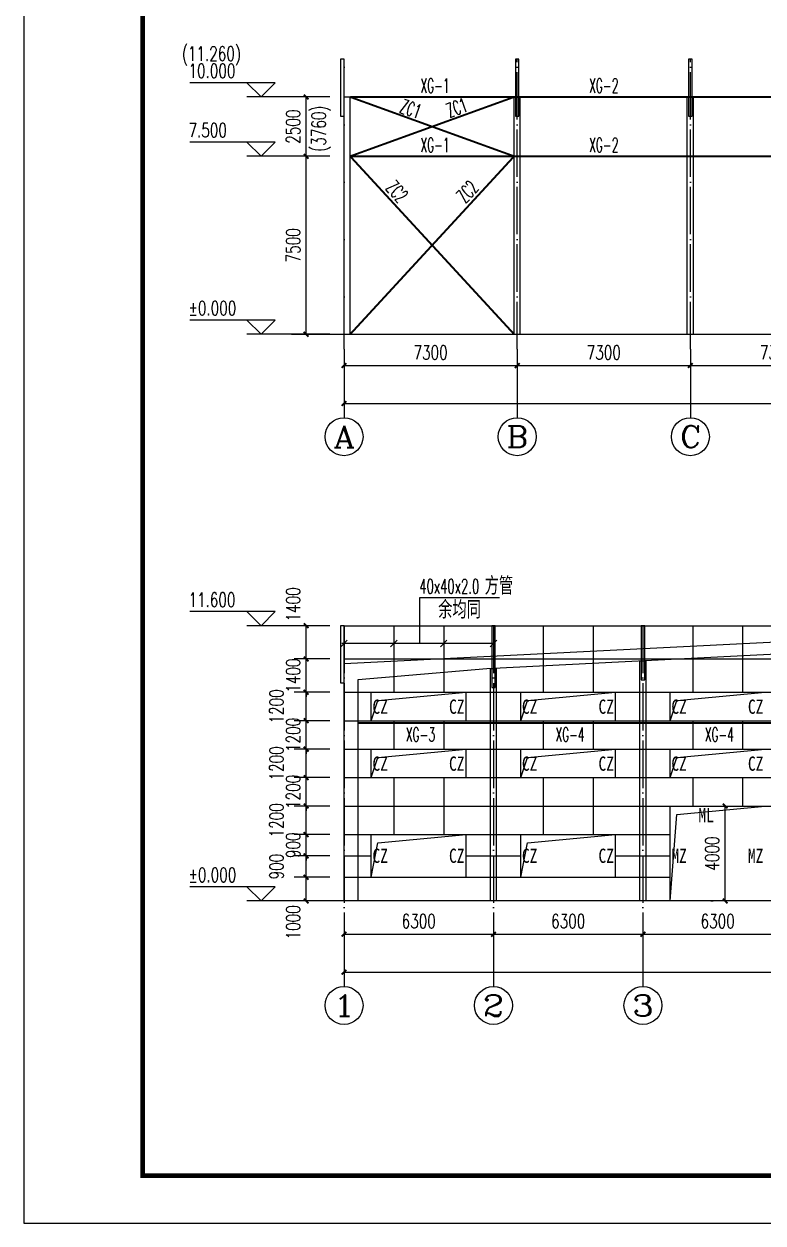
# Model space of a CAD drawing. Extents: x 37237700 to 37865026, y 138877 to 347670.
# Drawn here: x 37651666 to 37682821, y 138877 to 189414 of the extents above; entities that cross this region are included whole.
import ezdxf
from ezdxf.enums import TextEntityAlignment as Align

# ---------------------------------------------------------------- set-up
doc = ezdxf.new("R2010")
doc.units = 0
doc.header["$LTSCALE"] = 1000
doc.header["$MEASUREMENT"] = 0
doc.linetypes.add('ACAD_ISO04W100', pattern=[30.5, 24, -3, 0.5, -3])
doc.linetypes.add('DOTE', pattern=[2.42, 2, -0.2, 0.02, -0.2])
doc.layers.get('0').update_dxf_attribs({"linetype": 'CONTINUOUS'})
doc.layers.get('DEFPOINTS').update_dxf_attribs({"linetype": 'CONTINUOUS'})
for name, color, linetype in [('14', 2, 'CONTINUOUS'), ('AXIS', 3, 'CONTINUOUS'), ('AXIS_TEXT', 7, 'CONTINUOUS'), ('DIM_ELEV', 3, 'CONTINUOUS'), ('DOTE', 1, 'ACAD_ISO04W100'), ('PUB_DIM', 3, 'CONTINUOUS'), ('PUB_TEXT', 7, 'CONTINUOUS'), ('PUB_TITLE', 4, 'CONTINUOUS'), ('柱子', 3, 'CONTINUOUS')]:
    doc.layers.add(name, color=color, linetype=linetype)
doc.styles.add('-宋体', font='', dxfattribs={"width": 0.8})
doc.styles.add('_HZTXT', font='txt.shx', dxfattribs={"width": 0.8, "bigfont": 'hztxt.shx'})
doc.styles.add('_SIMPLEX', font='SIMPLEX', dxfattribs={"width": 0.8})
doc.styles.add('_TCH_AXIS', font='COMPLEX', dxfattribs={"bigfont": 'GBCBIG'})
doc.styles.add('_TCH_DIM', font='SIMPLEX', dxfattribs={"bigfont": 'GBCBIG'})
doc.styles.add('_TCH_DIM_T3', font='SIMPLEX', dxfattribs={"width": 0.705882, "bigfont": 'GBCBIG'})
doc.styles.add('_TXT', font='SIMPLEX.shx', dxfattribs={"width": 0.6})
doc.styles.get('-宋体').set_extended_font_data('SimSun')
doc.dimstyles.new('_TCH_ARCH&&200', dxfattribs={"dimtxt": 595, "dimasz": 200, "dimexe": 500, "dimexo": 600, "dimgap": 252.5, "dimtad": 1, "dimdec": 0, "dimzin": 0, "dimdsep": 46, "dimtxsty": '_TCH_DIM_T3', "dimblk": 'ARCHTICK', "dimcen": 0.09, "dimclrt": 7, "dimazin": 2, "dimtfac": 1, "dimtdec": 0, "dimtix": 1, "dimtmove": 2, "dimatfit": 3, "dimfxl": 1, "dimtolj": 1, "dimtzin": 0, "dimarcsym": 0})

# ---------------------------------------------------------------- blocks, each defined once
blk = doc.blocks.new('_ArchTick')
at = {"color": 0, "linetype": 'ByBlock', "const_width": 0.4}
blk.add_lwpolyline([(-0.5, -0.5), (0.5, 0.5)], dxfattribs=at)
blk = doc.blocks.new('*D1861')
at = {"layer": 'DEFPOINTS', "color": 0}
for p in [(37681225, 156450), (37681225, 156450), (37681225, 152450)]:
    blk.add_point(p, dxfattribs=at)
at = {"layer": 'PUB_DIM', "color": 0, "lineweight": -2}
for p, q in [((37680625, 156450), (37680725, 156450)), ((37681225, 152450), (37681225, 156450)), ((37680625, 152450), (37680725, 152450))]:
    blk.add_line(p, q, dxfattribs=at)
at = {"layer": 'PUB_DIM', "color": 0, "lineweight": -2, "xscale": 200, "yscale": 200, "zscale": 200}
for p, rotation in [((37681225, 156450), 90), ((37681225, 152450), 270)]:
    blk.add_blockref('_ArchTick', p, dxfattribs=dict(at, rotation=rotation))
at = {"layer": 'PUB_DIM', "color": 7, "insert": (37680675, 154450), "char_height": 595, "attachment_point": 5, "rotation": 90, "style": '_TCH_DIM_T3'}
blk.add_mtext('\\A1;4000', dxfattribs=at)
blk = doc.blocks.new('*D1862')
at = {"layer": 'DEFPOINTS', "color": 0}
for p in [(37663561, 164050), (37665158, 164050), (37665158, 162650)]:
    blk.add_point(p, dxfattribs=at)
at = {"layer": 'PUB_DIM', "color": 0, "lineweight": -2}
for p, q in [((37664558, 164050), (37663061, 164050)), ((37663561, 162650), (37663561, 164050)), ((37664558, 162650), (37663061, 162650))]:
    blk.add_line(p, q, dxfattribs=at)
at = {"layer": 'PUB_DIM', "color": 0, "lineweight": -2, "xscale": 200, "yscale": 200, "zscale": 200}
for p, rotation in [((37663561, 164050), 90), ((37663561, 162650), 270)]:
    blk.add_blockref('_ArchTick', p, dxfattribs=dict(at, rotation=rotation))
at = {"layer": 'PUB_DIM', "color": 7, "insert": (37663011, 164950), "char_height": 595, "attachment_point": 5, "rotation": 90, "style": '_TCH_DIM_T3'}
blk.add_mtext('\\A1;1400', dxfattribs=at)
blk = doc.blocks.new('*D1863')
at = {"layer": 'DEFPOINTS', "color": 0}
for p in [(37663561, 162650), (37665158, 162650), (37665158, 161250)]:
    blk.add_point(p, dxfattribs=at)
at = {"layer": 'PUB_DIM', "color": 0, "lineweight": -2}
for p, q in [((37663561, 162650), (37663561, 162850)), ((37664558, 162650), (37663061, 162650)), ((37663561, 161250), (37663561, 162650)), ((37664558, 161250), (37663061, 161250)), ((37663561, 161250), (37663561, 161050))]:
    blk.add_line(p, q, dxfattribs=at)
at = {"layer": 'PUB_DIM', "color": 0, "lineweight": -2, "xscale": 200, "yscale": 200, "zscale": 200}
for p, rotation in [((37663561, 162650), 270), ((37663561, 161250), 90)]:
    blk.add_blockref('_ArchTick', p, dxfattribs=dict(at, rotation=rotation))
at = {"layer": 'PUB_DIM', "color": 7, "insert": (37663011, 161950), "char_height": 595, "attachment_point": 5, "rotation": 90, "style": '_TCH_DIM_T3'}
blk.add_mtext('\\A1;1400', dxfattribs=at)
blk = doc.blocks.new('*D1864')
at = {"layer": 'DEFPOINTS', "color": 0}
for p in [(37663561, 161250), (37665158, 161250), (37665158, 160050)]:
    blk.add_point(p, dxfattribs=at)
at = {"layer": 'PUB_DIM', "color": 0, "lineweight": -2}
for p, q in [((37664558, 161250), (37663061, 161250)), ((37663561, 160050), (37663561, 161250)), ((37664558, 160050), (37663061, 160050))]:
    blk.add_line(p, q, dxfattribs=at)
at = {"layer": 'PUB_DIM', "color": 0, "lineweight": -2, "xscale": 200, "yscale": 200, "zscale": 200}
for p, rotation in [((37663561, 161250), 90), ((37663561, 160050), 270)]:
    blk.add_blockref('_ArchTick', p, dxfattribs=dict(at, rotation=rotation))
at = {"layer": 'PUB_DIM', "color": 7, "insert": (37662311, 160650), "char_height": 595, "attachment_point": 5, "rotation": 90, "style": '_TCH_DIM_T3'}
blk.add_mtext('\\A1;1200', dxfattribs=at)
blk = doc.blocks.new('*D1865')
at = {"layer": 'DEFPOINTS', "color": 0}
for p in [(37663561, 160050), (37665158, 160050), (37665158, 158850)]:
    blk.add_point(p, dxfattribs=at)
at = {"layer": 'PUB_DIM', "color": 0, "lineweight": -2}
for p, q in [((37663561, 160050), (37663561, 160250)), ((37664558, 160050), (37663061, 160050)), ((37663561, 158850), (37663561, 160050)), ((37664558, 158850), (37663061, 158850)), ((37663561, 158850), (37663561, 158650))]:
    blk.add_line(p, q, dxfattribs=at)
at = {"layer": 'PUB_DIM', "color": 0, "lineweight": -2, "xscale": 200, "yscale": 200, "zscale": 200}
for p, rotation in [((37663561, 160050), 270), ((37663561, 158850), 90)]:
    blk.add_blockref('_ArchTick', p, dxfattribs=dict(at, rotation=rotation))
at = {"layer": 'PUB_DIM', "color": 7, "insert": (37663011, 159450), "char_height": 595, "attachment_point": 5, "rotation": 90, "style": '_TCH_DIM_T3'}
blk.add_mtext('\\A1;1200', dxfattribs=at)
blk = doc.blocks.new('*D1866')
at = {"layer": 'DEFPOINTS', "color": 0}
for p in [(37663561, 158850), (37665158, 158850), (37665158, 157650)]:
    blk.add_point(p, dxfattribs=at)
at = {"layer": 'PUB_DIM', "color": 0, "lineweight": -2}
for p, q in [((37664558, 158850), (37663061, 158850)), ((37663561, 157650), (37663561, 158850)), ((37664558, 157650), (37663061, 157650))]:
    blk.add_line(p, q, dxfattribs=at)
at = {"layer": 'PUB_DIM', "color": 0, "lineweight": -2, "xscale": 200, "yscale": 200, "zscale": 200}
for p, rotation in [((37663561, 158850), 90), ((37663561, 157650), 270)]:
    blk.add_blockref('_ArchTick', p, dxfattribs=dict(at, rotation=rotation))
at = {"layer": 'PUB_DIM', "color": 7, "insert": (37662311, 158250), "char_height": 595, "attachment_point": 5, "rotation": 90, "style": '_TCH_DIM_T3'}
blk.add_mtext('\\A1;1200', dxfattribs=at)
blk = doc.blocks.new('*D1867')
at = {"layer": 'DEFPOINTS', "color": 0}
for p in [(37663561, 157650), (37665158, 157650), (37665158, 156450)]:
    blk.add_point(p, dxfattribs=at)
at = {"layer": 'PUB_DIM', "color": 0, "lineweight": -2}
for p, q in [((37663561, 157650), (37663561, 157850)), ((37664558, 157650), (37663061, 157650)), ((37663561, 156450), (37663561, 157650)), ((37664558, 156450), (37663061, 156450)), ((37663561, 156450), (37663561, 156250))]:
    blk.add_line(p, q, dxfattribs=at)
at = {"layer": 'PUB_DIM', "color": 0, "lineweight": -2, "xscale": 200, "yscale": 200, "zscale": 200}
for p, rotation in [((37663561, 157650), 270), ((37663561, 156450), 90)]:
    blk.add_blockref('_ArchTick', p, dxfattribs=dict(at, rotation=rotation))
at = {"layer": 'PUB_DIM', "color": 7, "insert": (37663011, 157050), "char_height": 595, "attachment_point": 5, "rotation": 90, "style": '_TCH_DIM_T3'}
blk.add_mtext('\\A1;1200', dxfattribs=at)
blk = doc.blocks.new('*D1868')
at = {"layer": 'DEFPOINTS', "color": 0}
for p in [(37663561, 156450), (37665158, 156450), (37665158, 155250)]:
    blk.add_point(p, dxfattribs=at)
at = {"layer": 'PUB_DIM', "color": 0, "lineweight": -2}
for p, q in [((37664558, 156450), (37663061, 156450)), ((37663561, 155250), (37663561, 156450)), ((37664558, 155250), (37663061, 155250))]:
    blk.add_line(p, q, dxfattribs=at)
at = {"layer": 'PUB_DIM', "color": 0, "lineweight": -2, "xscale": 200, "yscale": 200, "zscale": 200}
for p, rotation in [((37663561, 156450), 90), ((37663561, 155250), 270)]:
    blk.add_blockref('_ArchTick', p, dxfattribs=dict(at, rotation=rotation))
at = {"layer": 'PUB_DIM', "color": 7, "insert": (37662311, 155850), "char_height": 595, "attachment_point": 5, "rotation": 90, "style": '_TCH_DIM_T3'}
blk.add_mtext('\\A1;1200', dxfattribs=at)
blk = doc.blocks.new('*D1869')
at = {"layer": 'DEFPOINTS', "color": 0}
for p in [(37663561, 155250), (37665158, 155250), (37665158, 154350)]:
    blk.add_point(p, dxfattribs=at)
at = {"layer": 'PUB_DIM', "color": 0, "lineweight": -2}
for p, q in [((37664558, 155250), (37663061, 155250)), ((37663561, 155250), (37663561, 155450)), ((37663561, 154350), (37663561, 155250)), ((37664558, 154350), (37663061, 154350)), ((37663561, 154350), (37663561, 154150))]:
    blk.add_line(p, q, dxfattribs=at)
at = {"layer": 'PUB_DIM', "color": 0, "lineweight": -2, "xscale": 200, "yscale": 200, "zscale": 200}
for p, rotation in [((37663561, 155250), 270), ((37663561, 154350), 90)]:
    blk.add_blockref('_ArchTick', p, dxfattribs=dict(at, rotation=rotation))
at = {"layer": 'PUB_DIM', "color": 7, "insert": (37663011, 154800), "char_height": 595, "attachment_point": 5, "rotation": 90, "style": '_TCH_DIM_T3'}
blk.add_mtext('\\A1;900', dxfattribs=at)
blk = doc.blocks.new('*D1870')
at = {"layer": 'DEFPOINTS', "color": 0}
for p in [(37663561, 154350), (37665158, 154350), (37665158, 153450)]:
    blk.add_point(p, dxfattribs=at)
at = {"layer": 'PUB_DIM', "color": 0, "lineweight": -2}
for p, q in [((37664558, 154350), (37663061, 154350)), ((37663561, 153450), (37663561, 154350)), ((37664558, 153450), (37663061, 153450))]:
    blk.add_line(p, q, dxfattribs=at)
at = {"layer": 'PUB_DIM', "color": 0, "lineweight": -2, "xscale": 200, "yscale": 200, "zscale": 200}
for p, rotation in [((37663561, 154350), 90), ((37663561, 153450), 270)]:
    blk.add_blockref('_ArchTick', p, dxfattribs=dict(at, rotation=rotation))
at = {"layer": 'PUB_DIM', "color": 7, "insert": (37662311, 153900), "char_height": 595, "attachment_point": 5, "rotation": 90, "style": '_TCH_DIM_T3'}
blk.add_mtext('\\A1;900', dxfattribs=at)
blk = doc.blocks.new('*D1871')
at = {"layer": 'DEFPOINTS', "color": 0}
for p in [(37663561, 153450), (37665158, 153450), (37665158, 152450)]:
    blk.add_point(p, dxfattribs=at)
at = {"layer": 'PUB_DIM', "color": 0, "lineweight": -2}
for p, q in [((37664558, 153450), (37663061, 153450)), ((37663561, 152450), (37663561, 153450)), ((37664558, 152450), (37663061, 152450))]:
    blk.add_line(p, q, dxfattribs=at)
at = {"layer": 'PUB_DIM', "color": 0, "lineweight": -2, "xscale": 200, "yscale": 200, "zscale": 200}
for p, rotation in [((37663561, 153450), 90), ((37663561, 152450), 270)]:
    blk.add_blockref('_ArchTick', p, dxfattribs=dict(at, rotation=rotation))
at = {"layer": 'PUB_DIM', "color": 7, "insert": (37663011, 151550), "char_height": 595, "attachment_point": 5, "rotation": 90, "style": '_TCH_DIM_T3'}
blk.add_mtext('\\A1;1000', dxfattribs=at)
blk = doc.blocks.new('*D1872')
at = {"layer": 'AXIS', "color": 0, "lineweight": -2}
for p, q in [((37665158, 151363), (37665158, 150548)), ((37671458, 151363), (37671458, 150548)), ((37665158, 151048), (37671458, 151048))]:
    blk.add_line(p, q, dxfattribs=at)
at = {"layer": 'DEFPOINTS', "color": 0}
for p in [(37665158, 151963), (37671458, 151963), (37671458, 151048)]:
    blk.add_point(p, dxfattribs=at)
at = {"layer": 'AXIS', "color": 0, "lineweight": -2, "xscale": 200, "yscale": 200, "zscale": 200, "rotation": 180}
blk.add_blockref('_ArchTick', (37665158, 151048), dxfattribs=at)
at = {"layer": 'AXIS', "color": 0, "lineweight": -2, "xscale": 200, "yscale": 200, "zscale": 200}
blk.add_blockref('_ArchTick', (37671458, 151048), dxfattribs=at)
at = {"layer": 'AXIS', "color": 7, "insert": (37668308, 151598), "char_height": 595, "attachment_point": 5, "style": '_TCH_DIM_T3'}
blk.add_mtext('\\A1;6300', dxfattribs=at)
blk = doc.blocks.new('*D1873')
at = {"layer": 'AXIS', "color": 0, "lineweight": -2}
for p, q in [((37671458, 151363), (37671458, 150548)), ((37677758, 151363), (37677758, 150548)), ((37671458, 151048), (37677758, 151048))]:
    blk.add_line(p, q, dxfattribs=at)
at = {"layer": 'DEFPOINTS', "color": 0}
for p in [(37671458, 151963), (37677758, 151963), (37677758, 151048)]:
    blk.add_point(p, dxfattribs=at)
at = {"layer": 'AXIS', "color": 0, "lineweight": -2, "xscale": 200, "yscale": 200, "zscale": 200, "rotation": 180}
blk.add_blockref('_ArchTick', (37671458, 151048), dxfattribs=at)
at = {"layer": 'AXIS', "color": 0, "lineweight": -2, "xscale": 200, "yscale": 200, "zscale": 200}
blk.add_blockref('_ArchTick', (37677758, 151048), dxfattribs=at)
at = {"layer": 'AXIS', "color": 7, "insert": (37674608, 151598), "char_height": 595, "attachment_point": 5, "style": '_TCH_DIM_T3'}
blk.add_mtext('\\A1;6300', dxfattribs=at)
blk = doc.blocks.new('*D1874')
at = {"layer": 'AXIS', "color": 0, "lineweight": -2}
for p, q in [((37677758, 151363), (37677758, 150548)), ((37684058, 151363), (37684058, 150548)), ((37677758, 151048), (37684058, 151048))]:
    blk.add_line(p, q, dxfattribs=at)
at = {"layer": 'DEFPOINTS', "color": 0}
for p in [(37677758, 151963), (37684058, 151963), (37684058, 151048)]:
    blk.add_point(p, dxfattribs=at)
at = {"layer": 'AXIS', "color": 0, "lineweight": -2, "xscale": 200, "yscale": 200, "zscale": 200, "rotation": 180}
blk.add_blockref('_ArchTick', (37677758, 151048), dxfattribs=at)
at = {"layer": 'AXIS', "color": 0, "lineweight": -2, "xscale": 200, "yscale": 200, "zscale": 200}
blk.add_blockref('_ArchTick', (37684058, 151048), dxfattribs=at)
at = {"layer": 'AXIS', "color": 7, "insert": (37680908, 151598), "char_height": 595, "attachment_point": 5, "style": '_TCH_DIM_T3'}
blk.add_mtext('\\A1;6300', dxfattribs=at)
blk = doc.blocks.new('*D1880')
at = {"layer": 'AXIS', "color": 0, "lineweight": -2}
for p, q in [((37665158, 151763), (37665158, 148948)), ((37715558, 151763), (37715558, 148948)), ((37665158, 149448), (37715558, 149448))]:
    blk.add_line(p, q, dxfattribs=at)
at = {"layer": 'DEFPOINTS', "color": 0}
for p in [(37665158, 152363), (37715558, 152363), (37715558, 149448)]:
    blk.add_point(p, dxfattribs=at)
at = {"layer": 'AXIS', "color": 0, "lineweight": -2, "xscale": 200, "yscale": 200, "zscale": 200, "rotation": 180}
blk.add_blockref('_ArchTick', (37665158, 149448), dxfattribs=at)
at = {"layer": 'AXIS', "color": 0, "lineweight": -2, "xscale": 200, "yscale": 200, "zscale": 200}
blk.add_blockref('_ArchTick', (37715558, 149448), dxfattribs=at)
at = {"layer": 'AXIS', "color": 7, "insert": (37690358, 149998), "char_height": 595, "attachment_point": 5, "style": '_TCH_DIM_T3'}
blk.add_mtext('\\A1;50400', dxfattribs=at)
blk = doc.blocks.new('*D1881')
at = {"layer": 'DEFPOINTS', "color": 0}
for p in [(37663561, 186337), (37665158, 186337), (37665158, 183837)]:
    blk.add_point(p, dxfattribs=at)
at = {"layer": 'PUB_DIM', "color": 0, "lineweight": -2}
for p, q in [((37664558, 186337), (37663061, 186337)), ((37663561, 183837), (37663561, 186337)), ((37664558, 183837), (37663061, 183837))]:
    blk.add_line(p, q, dxfattribs=at)
at = {"layer": 'PUB_DIM', "color": 0, "lineweight": -2, "xscale": 200, "yscale": 200, "zscale": 200}
for p, rotation in [((37663561, 186337), 90), ((37663561, 183837), 270)]:
    blk.add_blockref('_ArchTick', p, dxfattribs=dict(at, rotation=rotation))
at = {"layer": 'PUB_DIM', "color": 7, "insert": (37663011, 185087), "char_height": 595, "attachment_point": 5, "rotation": 90, "style": '_TCH_DIM_T3'}
blk.add_mtext('\\A1;2500', dxfattribs=at)
blk = doc.blocks.new('*D1882')
at = {"layer": 'DEFPOINTS', "color": 0}
for p in [(37663561, 183837), (37665158, 183837), (37665158, 176337)]:
    blk.add_point(p, dxfattribs=at)
at = {"layer": 'PUB_DIM', "color": 0, "lineweight": -2}
for p, q in [((37664558, 183837), (37663061, 183837)), ((37663561, 176337), (37663561, 183837)), ((37664558, 176337), (37663061, 176337))]:
    blk.add_line(p, q, dxfattribs=at)
at = {"layer": 'PUB_DIM', "color": 0, "lineweight": -2, "xscale": 200, "yscale": 200, "zscale": 200}
for p, rotation in [((37663561, 183837), 90), ((37663561, 176337), 270)]:
    blk.add_blockref('_ArchTick', p, dxfattribs=dict(at, rotation=rotation))
at = {"layer": 'PUB_DIM', "color": 7, "insert": (37663011, 180087), "char_height": 595, "attachment_point": 5, "rotation": 90, "style": '_TCH_DIM_T3'}
blk.add_mtext('\\A1;7500', dxfattribs=at)
blk = doc.blocks.new('*D1895')
at = {"layer": 'AXIS', "color": 0, "lineweight": -2}
for p, q in [((37665158, 175110), (37665158, 174519)), ((37665158, 175019), (37672458, 175019)), ((37672458, 175110), (37672458, 174519))]:
    blk.add_line(p, q, dxfattribs=at)
at = {"layer": 'DEFPOINTS', "color": 0}
for p in [(37665158, 175710), (37672458, 175710), (37672458, 175019)]:
    blk.add_point(p, dxfattribs=at)
at = {"layer": 'AXIS', "color": 0, "lineweight": -2, "xscale": 200, "yscale": 200, "zscale": 200, "rotation": 180}
blk.add_blockref('_ArchTick', (37665158, 175019), dxfattribs=at)
at = {"layer": 'AXIS', "color": 0, "lineweight": -2, "xscale": 200, "yscale": 200, "zscale": 200}
blk.add_blockref('_ArchTick', (37672458, 175019), dxfattribs=at)
at = {"layer": 'AXIS', "color": 7, "insert": (37668808, 175569), "char_height": 595, "attachment_point": 5, "style": '_TCH_DIM_T3'}
blk.add_mtext('\\A1;7300', dxfattribs=at)
blk = doc.blocks.new('*D1896')
at = {"layer": 'AXIS', "color": 0, "lineweight": -2}
for p, q in [((37672458, 175110), (37672458, 174519)), ((37672458, 175019), (37679758, 175019)), ((37679758, 175110), (37679758, 174519))]:
    blk.add_line(p, q, dxfattribs=at)
at = {"layer": 'DEFPOINTS', "color": 0}
for p in [(37672458, 175710), (37679758, 175710), (37679758, 175019)]:
    blk.add_point(p, dxfattribs=at)
at = {"layer": 'AXIS', "color": 0, "lineweight": -2, "xscale": 200, "yscale": 200, "zscale": 200, "rotation": 180}
blk.add_blockref('_ArchTick', (37672458, 175019), dxfattribs=at)
at = {"layer": 'AXIS', "color": 0, "lineweight": -2, "xscale": 200, "yscale": 200, "zscale": 200}
blk.add_blockref('_ArchTick', (37679758, 175019), dxfattribs=at)
at = {"layer": 'AXIS', "color": 7, "insert": (37676108, 175569), "char_height": 595, "attachment_point": 5, "style": '_TCH_DIM_T3'}
blk.add_mtext('\\A1;7300', dxfattribs=at)
blk = doc.blocks.new('*D1897')
at = {"layer": 'AXIS', "color": 0, "lineweight": -2}
for p, q in [((37679758, 175110), (37679758, 174519)), ((37679758, 175019), (37687058, 175019)), ((37687058, 175110), (37687058, 174519))]:
    blk.add_line(p, q, dxfattribs=at)
at = {"layer": 'DEFPOINTS', "color": 0}
for p in [(37679758, 175710), (37687058, 175710), (37687058, 175019)]:
    blk.add_point(p, dxfattribs=at)
at = {"layer": 'AXIS', "color": 0, "lineweight": -2, "xscale": 200, "yscale": 200, "zscale": 200, "rotation": 180}
blk.add_blockref('_ArchTick', (37679758, 175019), dxfattribs=at)
at = {"layer": 'AXIS', "color": 0, "lineweight": -2, "xscale": 200, "yscale": 200, "zscale": 200}
blk.add_blockref('_ArchTick', (37687058, 175019), dxfattribs=at)
at = {"layer": 'AXIS', "color": 7, "insert": (37683408, 175569), "char_height": 595, "attachment_point": 5, "style": '_TCH_DIM_T3'}
blk.add_mtext('\\A1;7300', dxfattribs=at)
blk = doc.blocks.new('*D1905')
at = {"layer": 'AXIS', "color": 0, "lineweight": -2}
for p, q in [((37665158, 175110), (37665158, 172919)), ((37738158, 175110), (37738158, 172919)), ((37665158, 173419), (37738158, 173419))]:
    blk.add_line(p, q, dxfattribs=at)
at = {"layer": 'DEFPOINTS', "color": 0}
for p in [(37665158, 175710), (37738158, 175710), (37738158, 173419)]:
    blk.add_point(p, dxfattribs=at)
at = {"layer": 'AXIS', "color": 0, "lineweight": -2, "xscale": 200, "yscale": 200, "zscale": 200, "rotation": 180}
blk.add_blockref('_ArchTick', (37665158, 173419), dxfattribs=at)
at = {"layer": 'AXIS', "color": 0, "lineweight": -2, "xscale": 200, "yscale": 200, "zscale": 200}
blk.add_blockref('_ArchTick', (37738158, 173419), dxfattribs=at)
at = {"layer": 'AXIS', "color": 7, "insert": (37701658, 173969), "char_height": 595, "attachment_point": 5, "style": '_TCH_DIM_T3'}
blk.add_mtext('\\A1;73000', dxfattribs=at)

msp = doc.modelspace()

# ---------------------------------------------------------------- linework, layer by layer
for p, q in [((37665158.5, 187937.1), (37665008.5, 187937.1)), ((37665008.5, 187937.1), (37665008.5, 185528.2)), ((37665158.5, 187937.1), (37665008.5, 187937.1)), ((37665158.5, 185528.2), (37665158.5, 187937.1)), ((37672383.5, 187937.1), (37672383.5, 185528.2)), ((37672533.5, 187937.1), (37672383.5, 187937.1)), ((37672383.5, 187937.1), (37672383.5, 185528.2)), ((37672533.5, 187937.1), (37672383.5, 187937.1)), ((37672533.5, 185528.2), (37672533.5, 187937.1)), ((37672533.5, 185528.2), (37672533.5, 187937.1)), ((37679683.5, 187937.1), (37679683.5, 185528.2)), ((37679833.5, 187937.1), (37679683.5, 187937.1)), ((37679683.5, 187937.1), (37679683.5, 185528.2)), ((37679833.5, 187937.1), (37679683.5, 187937.1)), ((37679833.5, 185528.2), (37679833.5, 187937.1)), ((37679833.5, 185528.2), (37679833.5, 187937.1)), ((37665158.5, 176337.1), (37665158.5, 186337.1)), ((37665158.5, 186337.1), (37665418.5, 186337.1)), ((37665418.5, 176337.1), (37665418.5, 186337.1)), ((37672328.5, 176337.1), (37672328.5, 186337.1)), ((37672328.5, 186337.1), (37672588.5, 186337.1)), ((37672588.5, 176337.1), (37672588.5, 186337.1)), ((37679628.5, 176337.1), (37679628.5, 186337.1)), ((37679628.5, 186337.1), (37679888.5, 186337.1)), ((37679888.5, 176337.1), (37679888.5, 186337.1)), ((37665008.5, 185528.2), (37665158.5, 185528.2)), ((37665008.5, 185528.2), (37665158.5, 185528.2)), ((37672383.5, 185528.2), (37672533.5, 185528.2)), ((37672383.5, 185528.2), (37672533.5, 185528.2)), ((37679683.5, 185528.2), (37679833.5, 185528.2)), ((37679683.5, 185528.2), (37679833.5, 185528.2)), ((37662943, 176337.1), (37739657.9, 176337.1)), ((37668356.9, 163303.5, 0), (37668356.9, 165244.7, 0)), ((37668356.9, 165244.7, 0), (37671713, 165244.7, 0)), ((37665158.5, 164049.9), (37665008.5, 164049.9)), ((37665008.5, 164049.9), (37665008.5, 161640.9)), ((37665158.5, 164049.9), (37665008.5, 164049.9)), ((37665158.5, 161640.9), (37665158.5, 164049.9)), ((37665158.5, 164049.9), (37715558.5, 164049.9)), ((37667258.5, 164049.9), (37667258.5, 161249.9)), ((37669358.5, 164049.9), (37669358.5, 161249.9)), ((37671383.5, 164049.9), (37671383.5, 161445.2)), ((37671533.5, 164049.9), (37671383.5, 164049.9)), ((37671383.5, 164049.9), (37671383.5, 161445.2)), ((37671533.5, 164049.9), (37671383.5, 164049.9)), ((37671533.5, 161445.2), (37671533.5, 164049.9)), ((37671533.5, 161445.2), (37671533.5, 164049.9)), ((37673558.5, 164049.9), (37673558.5, 161249.9)), ((37675658.5, 164049.9), (37675658.5, 161249.9)), ((37677683.5, 164049.9), (37677683.5, 161768.4)), ((37677833.5, 164049.9), (37677683.5, 164049.9)), ((37677683.5, 164049.9), (37677683.5, 161768.4)), ((37677833.5, 164049.9), (37677683.5, 164049.9)), ((37677833.5, 161768.4), (37677833.5, 164049.9)), ((37677833.5, 161768.4), (37677833.5, 164049.9)), ((37679858.5, 164049.9), (37679858.5, 161249.9)), ((37681958.5, 164049.9), (37681958.5, 161249.9)), ((37665295.5, 163440.4), (37665021.5, 163166.5)), ((37671533.5, 163303.5), (37665070.5, 163303.5)), ((37667395.5, 163440.4), (37667121.5, 163166.5)), ((37669495.5, 163440.4), (37669221.5, 163166.5)), ((37671595.5, 163440.4), (37671321.5, 163166.5)), ((37665158.5, 162649.9), (37715558.5, 162649.9)), ((37671328.5, 152449.9), (37671328.5, 162254.1)), ((37671328.5, 162254.1), (37671588.5, 162254.1)), ((37671588.5, 152449.9), (37671588.5, 162254.1)), ((37677628.5, 152449.9), (37677628.5, 162577.3)), ((37677628.5, 162577.3), (37677888.5, 162577.3)), ((37677888.5, 152449.9), (37677888.5, 162577.3)), ((37677683.5, 161768.4), (37677833.5, 161768.4)), ((37677683.5, 161768.4), (37677833.5, 161768.4)), ((37665008.5, 161640.9), (37665158.5, 161640.9)), ((37665008.5, 161640.9), (37665158.5, 161640.9)), ((37665158.5, 161249.9), (37715558.5, 161249.9)), ((37666308.5, 160049.9), (37666308.5, 161249.9)), ((37670308.5, 160049.9), (37670308.5, 161249.9)), ((37671383.5, 161445.2), (37671533.5, 161445.2)), ((37671383.5, 161445.2), (37671533.5, 161445.2)), ((37672608.5, 160049.9), (37672608.5, 161249.9)), ((37676608.5, 160049.9), (37676608.5, 161249.9)), ((37678908.5, 160049.9), (37678908.5, 161249.9)), ((37665158.5, 160049.9), (37715558.5, 160049.9)), ((37667258.5, 160049.9), (37667258.5, 158849.9)), ((37669358.5, 160049.9), (37669358.5, 158849.9)), ((37673558.5, 160049.9), (37673558.5, 158849.9)), ((37675658.5, 160049.9), (37675658.5, 158849.9)), ((37679858.5, 160049.9), (37679858.5, 158849.9)), ((37681958.5, 160049.9), (37681958.5, 158849.9)), ((37665158.5, 158849.9), (37715558.5, 158849.9)), ((37666308.5, 157649.9), (37666308.5, 158849.9)), ((37670308.5, 157649.9), (37670308.5, 158849.9)), ((37672608.5, 157649.9), (37672608.5, 158849.9)), ((37676608.5, 157649.9), (37676608.5, 158849.9)), ((37678908.5, 157649.9), (37678908.5, 158849.9)), ((37665158.5, 157649.9), (37715558.5, 157649.9)), ((37667258.5, 157649.9), (37667258.5, 155249.9)), ((37669358.5, 157649.9), (37669358.5, 155249.9)), ((37673558.5, 157649.9), (37673558.5, 155249.9)), ((37675658.5, 157649.9), (37675658.5, 155249.9)), ((37679858.5, 157649.9), (37679858.5, 156449.9)), ((37681958.5, 157649.9), (37681958.5, 156449.9)), ((37665158.5, 156449.9), (37715558.5, 156449.9)), ((37678908.5, 152449.9), (37678908.5, 156449.9)), ((37665158.5, 155249.9), (37678908.5, 155249.9)), ((37666308.5, 153449.9), (37666308.5, 155249.9)), ((37670308.5, 153449.9), (37670308.5, 155249.9)), ((37672608.5, 153449.9), (37672608.5, 155249.9)), ((37676608.5, 153449.9), (37676608.5, 155249.9)), ((37665158.5, 154349.9), (37666308.5, 154349.9)), ((37670308.5, 154349.9), (37672608.5, 154349.9)), ((37676608.5, 154349.9), (37678908.5, 154349.9)), ((37665158.5, 153449.9), (37678908.5, 153449.9))]:
    msp.add_line(p, q)
at = {"const_width": 80}
for points in [[(37665418.5, 186337.1), (37737898.5, 186337.1)], [(37672328.5, 186337.1), (37665418.5, 183837.1)], [(37665418.5, 186337.1), (37672328.5, 183837.1)], [(37665418.5, 183837.1), (37737898.5, 183837.1)], [(37665418.5, 183837.1), (37672328.5, 176337.1)], [(37672328.5, 183837.1), (37665418.5, 176337.1)]]:
    msp.add_lwpolyline(points, dxfattribs=at)
for points in [[(37666308.5, 160049.9), (37666587, 160899.8), (37670308.5, 161249.9)], [(37672608.5, 160049.9), (37672887, 160899.8), (37676608.5, 161249.9)], [(37678908.5, 160049.9), (37679187, 160899.8), (37682908.5, 161249.9)], [(37666308.5, 157649.9), (37666587, 158499.8), (37670308.5, 158849.9)], [(37672608.5, 157649.9), (37672887, 158499.8), (37676608.5, 158849.9)], [(37678908.5, 157649.9), (37679187, 158499.8), (37682908.5, 158849.9)], [(37678908.5, 152449.9), (37679187, 156099.8), (37682908.5, 156449.9)], [(37666308.5, 153449.9), (37666587, 154899.8), (37670308.5, 155249.9)], [(37672608.5, 153449.9), (37672887, 154899.8), (37676608.5, 155249.9)]]:
    msp.add_lwpolyline(points)
at = {"layer": '14'}
msp.add_line((37716948.2, 152449.9), (37663289.1, 152449.9), dxfattribs=at)
at = {"layer": '14', "const_width": 80}
msp.add_lwpolyline([(37714958.5, 159949.9), (37665758.5, 159949.9)], dxfattribs=at)
at = {"layer": 'AXIS'}
for p, q in [((37665158.5, 175709.8), (37665158.5, 172818.7)), ((37672458.5, 175709.8), (37672458.5, 172818.7)), ((37679758.5, 175709.8), (37679758.5, 172818.7)), ((37665158.5, 151963.2), (37665158.5, 148848.2)), ((37671458.5, 151963.2), (37671458.5, 148848.2)), ((37677758.5, 151963.2), (37677758.5, 148848.2))]:
    msp.add_line(p, q, dxfattribs=at)
for centre in [(37665158.5, 172018.7), (37672458.5, 172018.7), (37679758.5, 172018.7), (37665158.5, 148048.2), (37671458.5, 148048.2), (37677758.5, 148048.2)]:
    msp.add_circle(centre, 800, dxfattribs=at)
at = {"layer": 'DIM_ELEV'}
for p, q in [((37662260.7, 186937.1), (37658660.7, 186937.1)), ((37661660.7, 186337.1), (37661060.7, 186937.1)), ((37661660.7, 186337.1), (37662260.7, 186937.1)), ((37663060.7, 186337.1), (37661060.7, 186337.1)), ((37662260.7, 184437.1), (37658660.7, 184437.1)), ((37661660.7, 183837.1), (37661060.7, 184437.1)), ((37661660.7, 183837.1), (37662260.7, 184437.1)), ((37663060.7, 183837.1), (37661060.7, 183837.1)), ((37662260.7, 176937.1), (37658660.7, 176937.1)), ((37661660.7, 176337.1), (37661060.7, 176937.1)), ((37661660.7, 176337.1), (37662260.7, 176937.1)), ((37663060.7, 176337.1), (37661060.7, 176337.1)), ((37662260.7, 164649.9), (37658660.7, 164649.9)), ((37661660.7, 164049.9), (37661060.7, 164649.9)), ((37661660.7, 164049.9), (37662260.7, 164649.9)), ((37663060.7, 164049.9), (37661060.7, 164049.9)), ((37662260.7, 153049.9), (37658660.7, 153049.9)), ((37661660.7, 152449.9), (37661060.7, 153049.9)), ((37661660.7, 152449.9), (37662260.7, 153049.9)), ((37663060.7, 152449.9), (37661060.7, 152449.9))]:
    msp.add_line(p, q, dxfattribs=at)
at = {"layer": 'DOTE', "linetype": 'DOTE'}
for p, q in [((37665158.5, 175709.8), (37665158.5, 187937.1)), ((37672458.5, 175709.8), (37672458.5, 187937.1)), ((37679758.5, 175709.8), (37679758.5, 187937.1)), ((37665158.5, 164049.9), (37665158.5, 151678.4)), ((37671458.5, 164049.9), (37671458.5, 151678.4)), ((37677758.5, 164049.9), (37677758.5, 151678.4))]:
    msp.add_line(p, q, dxfattribs=at)
at = {"layer": 'PUB_TITLE'}
msp.add_lwpolyline([(37770466.5, 138877.2), (37770466.5, 222877.2), (37651666.5, 222877.2), (37651666.5, 138877.2)], close=True, dxfattribs=at)
at = {"layer": 'PUB_TITLE', "const_width": 200}
msp.add_lwpolyline([(37768466.5, 140877.2), (37768466.5, 220877.2), (37656666.5, 220877.2), (37656666.5, 140877.2)], close=True, dxfattribs=at)
at = {"layer": '柱子'}
for p, q in [((37690358.5, 163709.9), (37665158.5, 162449.9)), ((37671183.5, 162250.5), (37684383.5, 162910.5)), ((37665158.5, 152449.9), (37665158.5, 162449.9)), ((37665758.5, 161788.3), (37671183.5, 162250.5)), ((37665758.5, 152449.9), (37665758.5, 161788.3))]:
    msp.add_line(p, q, dxfattribs=at)

# ---------------------------------------------------------------- texts
at = {"style": '-宋体', "width": 0.8}
for s, p in [('CZ', (37666356.8, 160339.4)), ('CZ', (37669584.3, 160339.4)), ('CZ', (37672656.8, 160339.4)), ('CZ', (37675884.3, 160339.4)), ('CZ', (37678956.8, 160339.4)), ('CZ', (37682184.3, 160339.4)), ('CZ', (37666356.8, 157939.4)), ('CZ', (37669584.3, 157939.4)), ('CZ', (37672656.8, 157939.4)), ('CZ', (37675884.3, 157939.4)), ('CZ', (37678956.8, 157939.4)), ('CZ', (37682184.3, 157939.4)), ('ML', (37680098, 155770.8)), ('CZ', (37666356.8, 154056.1)), ('CZ', (37669584.3, 154056.1)), ('CZ', (37672656.8, 154056.1)), ('CZ', (37675884.3, 154056.1)), ('MZ', (37678956.8, 154056.1)), ('MZ', (37682184.3, 154056.1))]:
    msp.add_text(s, height=600, dxfattribs=at).set_placement(p)
at = {"layer": 'AXIS_TEXT', "style": '_TCH_AXIS'}
for s, width, p, p2 in [('A', 1.166667, (37664705.9, 171566.2), (37665611, 171566.2)), ('B', 1.235294, (37672005.9, 171566.2), (37672911, 171566.2)), ('C', 1.4, (37679305.9, 171566.2), (37680211, 171566.2)), ('1', 2.333333, (37664705.9, 147595.6), (37665611, 147595.6)), ('2', 1.5, (37671005.9, 147595.6), (37671911, 147595.6)), ('3', 1.5, (37677305.9, 147595.6), (37678211, 147595.6))]:
    msp.add_text(s, height=905.1, dxfattribs=dict(at, width=width)).set_placement(p, p2, align=Align.FIT)
at = {"layer": 'PUB_TEXT'}
for s, height, style, width, p in [('(11.260)', 600, '_SIMPLEX', 0.7, (37658323.8, 187859.5)), ('10.000', 595, '_TCH_DIM', 0.705882, (37658600.7, 187137.3)), ('XG-1', 600, '_SIMPLEX', 0.55, (37668376.5, 186515.6)), ('XG-2', 600, '_SIMPLEX', 0.55, (37675492.8, 186515.6)), ('7.500', 595, '_TCH_DIM', 0.705882, (37658600.7, 184637.3)), ('XG-1', 600, '_SIMPLEX', 0.55, (37668376.5, 184015.6)), ('XG-2', 600, '_SIMPLEX', 0.55, (37675492.8, 184015.6)), ('%%P0.000', 595, '_TCH_DIM', 0.705882, (37658600.7, 177137.3)), ('40x40x2.0', 600, '_TXT', 0.6, (37668328.7, 165414.6, 0)), ('方管', 750, '_HZTXT', 0.8, (37671088.2, 165356.6, 0)), ('11.600', 595, '_TCH_DIM', 0.705882, (37658600.7, 164850.1)), ('余均同', 750, '_HZTXT', 0.8, (37669125.9, 164354.6, 0)), ('XG-3', 600, '_SIMPLEX', 0.55, (37667766.2, 159166.7)), ('XG-4', 600, '_SIMPLEX', 0.55, (37674066.2, 159166.7)), ('XG-4', 600, '_SIMPLEX', 0.55, (37680366.2, 159166.7)), ('%%P0.000', 595, '_TCH_DIM', 0.705882, (37658600.7, 153250.1))]:
    msp.add_text(s, height=height, dxfattribs=dict(at, style=style, width=width)).set_placement(p)
at = {"layer": 'PUB_TEXT', "style": '_SIMPLEX'}
for s, rotation, width, p in [('ZC1', 340.11015, 0.55, (37667460, 185701)), ('ZC1', 19.88985, 0.55, (37669607.2, 185455)), ('(3760)', 90, 0.7, (37664393.5, 184031)), ('ZC2', 312.6554, 0.55, (37666876.7, 182466.3)), ('ZC2', 47.3446, 0.55, (37670284.6, 181830.6))]:
    msp.add_text(s, height=600, rotation=rotation, dxfattribs=dict(at, width=width)).set_placement(p)

# ---------------------------------------------------------------- dimensions: what is measured, and where the dimension line sits
at = {"layer": 'AXIS'}
for p1, p2, distance, picture, middle in [((37665158.5, 175709.8), (37672458.5, 175709.8), -691.1, '*D1895', (37668808.5, 175568.7)), ((37672458.5, 175709.8), (37679758.5, 175709.8), -691.1, '*D1896', (37676108.5, 175568.7)), ((37679758.5, 175709.8), (37687058.5, 175709.8), -691.1, '*D1897', (37683408.5, 175568.7)), ((37665158.5, 175709.8), (37738158.5, 175709.8), -2291.1, '*D1905', (37701658.5, 173968.7)), ((37665158.5, 152363.2), (37715558.5, 152363.2), -2915, '*D1880', (37690358.5, 149998.2)), ((37665158.5, 151963.2), (37671458.5, 151963.2), -915, '*D1872', (37668308.5, 151598.2)), ((37671458.5, 151963.2), (37677758.5, 151963.2), -915, '*D1873', (37674608.5, 151598.2)), ((37677758.5, 151963.2), (37684058.5, 151963.2), -915, '*D1874', (37680908.5, 151598.2))]:
    dim = msp.add_aligned_dim(p1=p1, p2=p2, distance=distance, dimstyle='_TCH_ARCH&&200', dxfattribs=at)
    dim.commit()
    dim.dimension.update_dxf_attribs({"geometry": picture, "text_midpoint": middle})
at = {"layer": 'PUB_DIM'}
for p1, p2, distance, picture, middle in [((37665158.5, 183837.1), (37665158.5, 186337.1), 1597.8, '*D1881', (37663010.7, 185087.1)), ((37665158.5, 176337.1), (37665158.5, 183837.1), 1597.8, '*D1882', (37663010.7, 180087.1)), ((37665158.5, 161249.9), (37665158.5, 162649.9), 1597.8, '*D1863', (37663010.7, 161949.9)), ((37665158.5, 158849.9), (37665158.5, 160049.9), 1597.8, '*D1865', (37663010.7, 159449.9)), ((37665158.5, 156449.9), (37665158.5, 157649.9), 1597.8, '*D1867', (37663010.7, 157049.9)), ((37681225.3, 152449.9), (37681225.3, 156449.9), 0, '*D1861', (37680675.3, 154449.9)), ((37665158.5, 154349.9), (37665158.5, 155249.9), 1597.8, '*D1869', (37663010.7, 154799.9))]:
    dim = msp.add_aligned_dim(p1=p1, p2=p2, distance=distance, dimstyle='_TCH_ARCH&&200', dxfattribs=at)
    dim.commit()
    dim.dimension.update_dxf_attribs({"geometry": picture, "text_midpoint": middle})
for base, p1, p2, picture, middle in [((37663560.7, 164049.9), (37665158.5, 162649.9), (37665158.5, 164049.9), '*D1862', (37663010.7, 164949.9)), ((37663560.7, 161249.9), (37665158.5, 160049.9), (37665158.5, 161249.9), '*D1864', (37662310.7, 160649.9)), ((37663560.7, 158849.9), (37665158.5, 157649.9), (37665158.5, 158849.9), '*D1866', (37662310.7, 158249.9)), ((37663560.7, 156449.9), (37665158.5, 155249.9), (37665158.5, 156449.9), '*D1868', (37662310.7, 155849.9)), ((37663560.7, 154349.9), (37665158.5, 153449.9), (37665158.5, 154349.9), '*D1870', (37662310.7, 153899.9)), ((37663560.7, 153449.9), (37665158.5, 152449.9), (37665158.5, 153449.9), '*D1871', (37663010.7, 151549.9))]:
    dim = msp.add_linear_dim(base=base, p1=p1, p2=p2, angle=90, dimstyle='_TCH_ARCH&&200', dxfattribs=at)
    dim.commit()
    dim.dimension.update_dxf_attribs({"geometry": picture, "text_midpoint": middle, "dimtype": 129})

doc.saveas('drawing.dxf')
